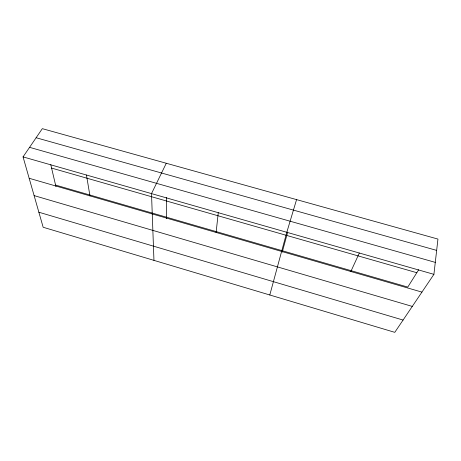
<?xml version="1.0" encoding="UTF-8"?>
<svg xmlns="http://www.w3.org/2000/svg" width="461" height="461" viewBox="0 0 461 461"><rect width="100%" height="100%" fill="white"/><g stroke="black" fill="none" stroke-linecap="round" stroke-linejoin="round"><path stroke-width="0.69" d="M216.117 232.453L218.266 212.7M433.916 274.341L437.95 239.075L42.32 128.659L23.05 156.89L43.161 227.261L394.783 332.341L433.916 274.341L23.05 156.89M269.794 294.988L286.8 232.286L296.573 199.619M282.224 252.144L287.693 232.119M350.838 271.5L359.332 253.026M166.283 163.257L151.508 193.614L153.957 260.373M418.703 269.702L407.778 287.082L55.579 185.068M36.125 137.735L436.653 250.392M29.573 147.336L435.282 262.378M51.586 168.081L416.813 272.71M29.158 178.274L421.93 292.107M34.114 195.602L412.278 306.409M38.862 212.221L403.075 320.055M50.785 164.681L55.908 186.475M86.461 175.019L89.953 195.89M166.461 197.469L166.565 218.618"/></g></svg>
